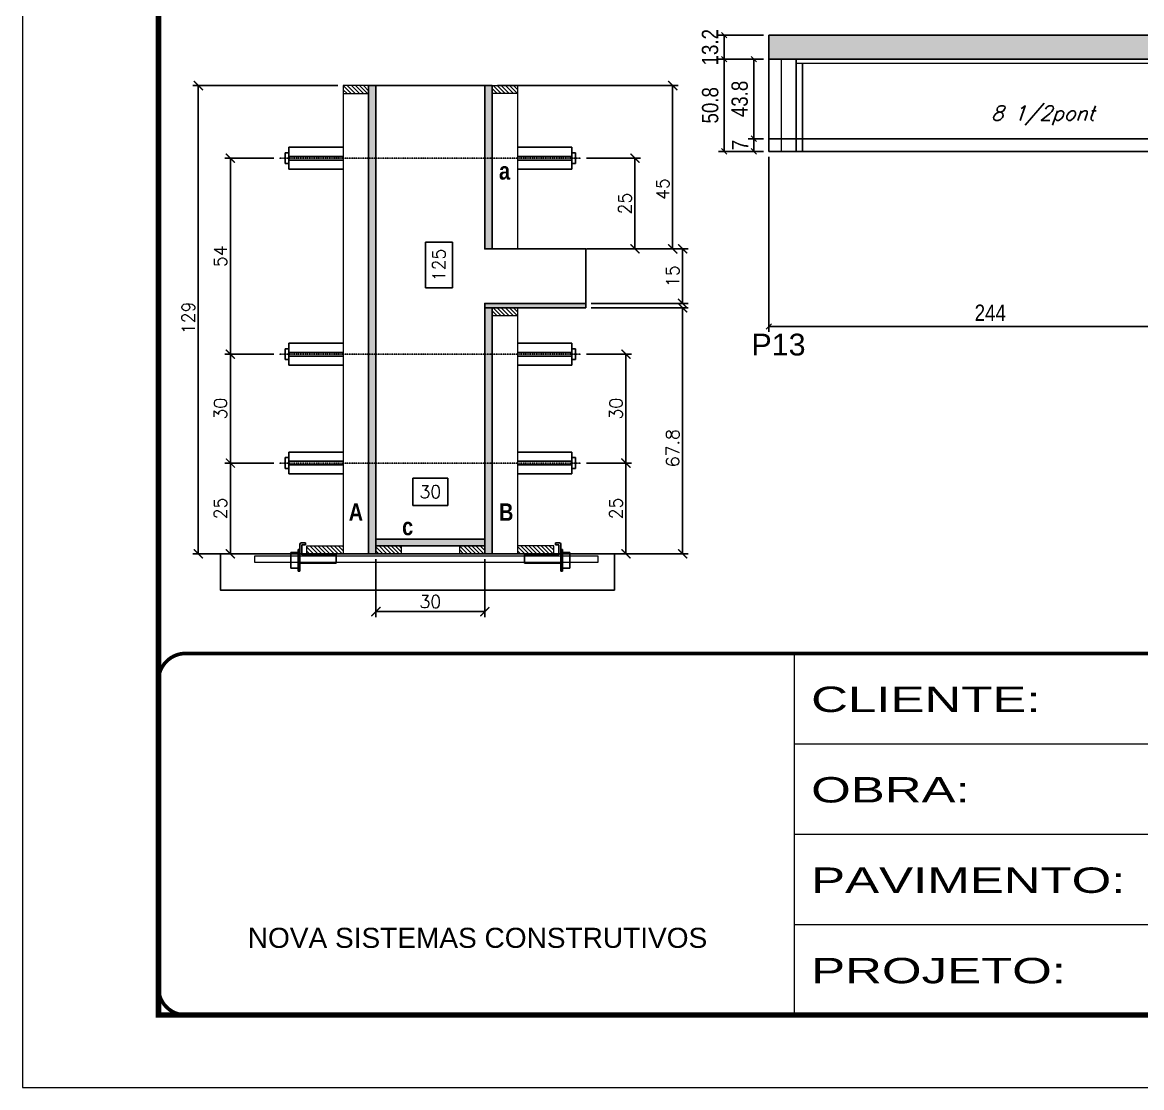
# Model space of a CAD drawing. Extents: x -20960 to -5926, y -2106 to 21915.
# Drawn here: x -7452 to -6835, y 10528 to 11115 of the extents above; entities that cross this region are included whole.
import ezdxf

# ---------------------------------------------------------------- set-up
doc = ezdxf.new("R2010")
doc.units = 0
for name, pattern in [('CONTINUO', [0]), ('DASHED', [0.75, 0.5, -0.25]), ('HIDDEN', [0.375, 0.25, -0.125])]:
    doc.linetypes.add(name, pattern=pattern)
for name, color, linetype in [('5', 5, 'Continuous'), ('barrote', 251, 'Continuous'), ('COTA', 241, 'Continuous'), ('Cota Seção (2x)', 4, 'Continuous'), ('detalhes', 4, 'Continuous'), ('Painéis', 200, 'Continuous'), ('presilha', 1, 'Continuous'), ('SARR_3.5x7', 81, 'Continuous'), ('TENSOR', 3, 'Continuous'), ('texto', 7, 'Continuous')]:
    doc.layers.add(name, color=color, linetype=linetype)
for name, color, linetype, lineweight in [('CONCRETO', 251, 'Continuous', 25), ('Folhas', 255, 'Continuous', 9), ('Hachura', 251, 'Continuous', 9), ('Madeira', 126, 'Continuous', 18), ('Sarr 2.2x7', 40, 'Continuous', 9), ('SARRAFO DE PRESSAO', 251, 'DASHED', 9), ('SCO-___-LAJ', 2, 'Continuous', 0)]:
    doc.layers.add(name, color=color, linetype=linetype, lineweight=lineweight)
doc.styles.add('ARIAL', font='arial.ttf')
doc.styles.add('COTA TECNICA-50', font='techl___.ttf', dxfattribs={"height": 9})
doc.styles.add('Romans', font='romans.shx')
doc.styles.get("Standard").update_dxf_attribs({"font": 'arial.ttf'})
doc.styles.add('TECNICA', font='techb___.ttf', dxfattribs={"height": 10})
doc.styles.add('Tecnologia', font='')
doc.styles.get('Tecnologia').set_extended_font_data('Forgotten Futurist')
doc.dimstyles.new('COTA PAINEL-50', dxfattribs={"dimtxt": 9, "dimasz": 3, "dimexe": 3, "dimexo": 3, "dimgap": 3, "dimtad": 1, "dimdec": 1, "dimzin": 12, "dimdsep": 46, "dimtxsty": 'COTA TECNICA-50', "dimblk1": 'OBLIQUE', "dimblk2": 'OBLIQUE', "dimsah": 1, "dimcen": 0.9, "dimclrd": 4, "dimclre": 4, "dimclrt": 240, "dimadec": 1, "dimazin": 3, "dimtfac": 1, "dimtdec": 1, "dimtmove": 0, "dimatfit": 3, "dimfxl": 1, "dimtolj": 1, "dimtzin": 12, "dimarcsym": 0})
doc.dimstyles.new('Cota Seção (2x)', dxfattribs={"dimtxt": 7, "dimasz": 5, "dimexe": 3, "dimexo": 3, "dimgap": 2, "dimtad": 3, "dimdec": 1, "dimlfac": 0.5, "dimzin": 12, "dimdsep": 46, "dimtxsty": 'Romans', "dimblk": 'ARCHTICK', "dimcen": 0, "dimclrd": 4, "dimclre": 4, "dimclrt": 1, "dimadec": 1, "dimazin": 3, "dimtfac": 1, "dimtdec": 1, "dimtmove": 0, "dimatfit": 3, "dimldrblk": 'OBLIQUE', "dimfxl": 1, "dimtolj": 1, "dimtzin": 12, "dimarcsym": 0})
doc.dimstyles.new('Cota Seção interna', dxfattribs={"dimtxt": 7, "dimasz": 6, "dimexe": 0.18, "dimexo": 2, "dimgap": -4, "dimtad": 3, "dimdec": 1, "dimlfac": 0.5, "dimzin": 12, "dimdsep": 46, "dimtxsty": 'Romans', "dimblk": 'ARCHTICK', "dimcen": 0.09, "dimse1": 1, "dimse2": 1, "dimsd1": 1, "dimsd2": 1, "dimclrd": 180, "dimclre": 5, "dimclrt": 1, "dimadec": 0, "dimazin": 3, "dimtfac": 1, "dimtdec": 1, "dimtofl": 0, "dimtmove": 0, "dimatfit": 3, "dimldrblk": 'ARCHTICK', "dimfxl": 1, "dimtolj": 1, "dimtzin": 0, "dimarcsym": 0})
pattern_1 = [(315, (15699.4544, 2592.7061), (1.12253202, 1.12253202), [])]

# ---------------------------------------------------------------- blocks, each defined once
blk = doc.blocks.new('9999999999')
at = {"color": 30, "linetype": 'CONTINUO'}
for p, q in [((98564.56, 34230.21), (98564.56, 34429.45)), ((98564.56, 34379.64), (99583.98, 34379.64)), ((98564.56, 34329.83), (99487.98, 34329.83)), ((98564.56, 34280.02), (99487.98, 34280.02))]:
    blk.add_line(p, q, dxfattribs=at)
at = {"color": 30, "linetype": 'CONTINUO', "const_width": 2}
blk.add_lwpolyline([(99583.98, 34230.21), (99583.98, 34414.45, 0.414214), (99568.98, 34429.45), (98228.98, 34429.45, 0.414214), (98213.98, 34414.45), (98213.98, 34245.21, 0.414214), (98228.98, 34230.21), (99583.98, 34230.21)], format="xyb", dxfattribs=at)
at = {"layer": 'Folhas'}
blk.add_lwpolyline([(98138.98, 34190.21), (99623.98, 34190.21), (99623.98, 35240.21), (98138.98, 35240.21)], close=True, dxfattribs=at)
at = {"layer": 'Folhas', "color": 30, "const_width": 3}
blk.add_lwpolyline([(98213.98, 34230.21), (99583.98, 34230.21), (99583.98, 35200.21), (98213.98, 35200.21)], close=True, dxfattribs=at)
at = {"color": 7, "linetype": 'Continuous', "ltscale": 5, "style": 'ARIAL'}
blk.add_text('NOVA SISTEMAS CONSTRUTIVOS', height=11.0592, dxfattribs=at).set_placement((98263.19, 34267.21))
at = {"layer": 'Folhas', "color": 7, "style": 'Tecnologia', "width": 1.5}
for s, p in [('CLIENTE:', (98573.65, 34397.17)), ('OBRA:', (98573.65, 34347.31)), ('PAVIMENTO:', (98573.65, 34297.5)), ('PROJETO:', (98573.65, 34247.69))]:
    blk.add_text(s, height=14, dxfattribs=at).set_placement(p)
blk = doc.blocks.new('_ArchTick')
at = {"color": 0, "linetype": 'ByBlock', "const_width": 0.15}
blk.add_lwpolyline([(-0.5, -0.5), (0.5, 0.5)], dxfattribs=at)
blk = doc.blocks.new('*D1328')
at = {"layer": 'COTA', "color": 4, "lineweight": -2, "transparency": 16777216}
for p, q in [((-7278.17, 11080.35), (-7358.04, 11080.35)), ((-7355.04, 10822.35), (-7355.04, 11080.35)), ((-7293.77, 10822.35), (-7358.04, 10822.35))]:
    blk.add_line(p, q, dxfattribs=at)
at = {"layer": 'Defpoints', "color": 0, "transparency": 16777216}
for p in [(-7355.04, 11080.35), (-7275.17, 11080.35), (-7290.77, 10822.35)]:
    blk.add_point(p, dxfattribs=at)
at = {"layer": 'COTA', "color": 4, "lineweight": -2, "transparency": 16777216, "xscale": 5, "yscale": 5, "zscale": 5}
for p, rotation in [((-7355.04, 11080.35), 90), ((-7355.04, 10822.35), 270)]:
    blk.add_blockref('_ArchTick', p, dxfattribs=dict(at, rotation=rotation))
at = {"layer": 'COTA', "color": 1, "transparency": 16777216, "insert": (-7360.54, 10952.35), "char_height": 7, "attachment_point": 5, "rotation": 90, "style": 'Romans'}
blk.add_mtext('\\A1;129', dxfattribs=at)
blk = doc.blocks.new('_Oblique')
at = {"color": 0, "linetype": 'ByBlock', "lineweight": -2}
blk.add_line((-0.5, -0.5), (0.5, 0.5), dxfattribs=at)
blk = doc.blocks.new('*D1329')
at = {"layer": 'Cota Seção (2x)', "color": 180, "lineweight": -2, "transparency": 16777216}
for p, q in [((-7214.92, 10994), (-7229.92, 10994)), ((-7229.92, 10994), (-7229.92, 10969)), ((-7214.92, 10969), (-7214.92, 10994)), ((-7229.92, 10969), (-7214.92, 10969))]:
    blk.add_line(p, q, dxfattribs=at)
at = {"layer": 'Defpoints', "color": 0, "transparency": 16777216}
for p in [(-7257.17, 11080.35), (-7210.92, 11080.35), (-7257.17, 10830.35)]:
    blk.add_point(p, dxfattribs=at)
at = {"layer": 'Cota Seção (2x)', "color": 1, "transparency": 16777216, "insert": (-7222.42, 10981.5), "char_height": 7, "attachment_point": 5, "rotation": 90, "style": 'Romans'}
blk.add_mtext('\\A1;125', dxfattribs=at)
blk = doc.blocks.new('*D1330')
at = {"layer": 'COTA', "color": 4, "lineweight": -2, "transparency": 16777216}
for p, q in [((-7138.57, 10990.35), (-7085.14, 10990.35)), ((-7088.14, 10990.35), (-7088.14, 10960.35)), ((-7138.57, 10960.35), (-7085.14, 10960.35))]:
    blk.add_line(p, q, dxfattribs=at)
at = {"layer": 'Defpoints', "color": 0, "transparency": 16777216}
for p in [(-7141.57, 10990.35), (-7141.57, 10960.35), (-7088.14, 10960.35)]:
    blk.add_point(p, dxfattribs=at)
at = {"layer": 'COTA', "color": 4, "lineweight": -2, "transparency": 16777216, "xscale": 5, "yscale": 5, "zscale": 5}
for p, rotation in [((-7088.14, 10990.35), 90), ((-7088.14, 10960.35), 270)]:
    blk.add_blockref('_ArchTick', p, dxfattribs=dict(at, rotation=rotation))
at = {"layer": 'COTA', "color": 1, "transparency": 16777216, "insert": (-7093.64, 10975.35), "char_height": 7, "attachment_point": 5, "rotation": 90, "style": 'Romans'}
blk.add_mtext('\\A1;15', dxfattribs=at)
blk = doc.blocks.new('*D1331')
at = {"layer": 'COTA', "color": 4, "lineweight": -2, "transparency": 16777216}
for p, q in [((-7138.57, 10957.95), (-7085.14, 10957.95)), ((-7088.14, 10957.95), (-7088.14, 10822.35)), ((-7160.57, 10822.35), (-7085.14, 10822.35))]:
    blk.add_line(p, q, dxfattribs=at)
at = {"layer": 'Defpoints', "color": 0, "transparency": 16777216}
for p in [(-7141.57, 10957.95), (-7163.57, 10822.35), (-7088.14, 10822.35)]:
    blk.add_point(p, dxfattribs=at)
at = {"layer": 'COTA', "color": 4, "lineweight": -2, "transparency": 16777216, "xscale": 5, "yscale": 5, "zscale": 5}
for p, rotation in [((-7088.14, 10957.95), 90), ((-7088.14, 10822.35), 270)]:
    blk.add_blockref('_ArchTick', p, dxfattribs=dict(at, rotation=rotation))
at = {"layer": 'COTA', "color": 1, "transparency": 16777216, "insert": (-7093.64, 10880.55), "char_height": 7, "attachment_point": 5, "rotation": 90, "style": 'Romans'}
blk.add_mtext('\\A1;67.8', dxfattribs=at)
blk = doc.blocks.new('PRESILHA METÁLICA 1')
at = {"layer": 'presilha'}
for p, q in [((7.5, 10.64), (7.5, 19.86)), ((12, 21), (8.64, 21)), ((9, 11.57), (9, 18.93)), ((12, 19.5), (9.57, 19.5)), ((12, 21), (12, 19.5)), ((0, 13), (6, 13)), ((0, 13), (0, 0)), ((6, 15.5), (7.5, 15.5)), ((6, -2.5), (6, 15.5)), ((6, 13), (6, 0)), ((7.5, 15.5), (7.5, -2.5)), ((37.5, 11), (9.57, 11)), ((37.5, 11), (37.5, 4.1)), ((6, 0), (0, 0)), ((37.5, 4.1), (7.5, 4.1)), ((7.5, -2.5), (6, -2.5))]:
    blk.add_line(p, q, dxfattribs=at)
for centre, radius, start, end in [((8.64, 19.86), 1.14, 90, 180), ((9.57, 18.93), 0.57, 90, 180), ((9.57, 11.57), 0.57, 180, 270)]:
    blk.add_arc(centre, radius, start, end, dxfattribs=at)
blk = doc.blocks.new('*D1332')
at = {"layer": 'COTA', "color": 4, "lineweight": -2, "transparency": 16777216}
for p, q in [((-7257.17, 10819.35), (-7257.17, 10787.52)), ((-7197.17, 10819.35), (-7197.17, 10787.52)), ((-7197.17, 10790.52), (-7257.17, 10790.52))]:
    blk.add_line(p, q, dxfattribs=at)
at = {"layer": 'Defpoints', "color": 0, "transparency": 16777216}
for p in [(-7257.17, 10822.35), (-7197.17, 10822.35), (-7257.17, 10790.52)]:
    blk.add_point(p, dxfattribs=at)
at = {"layer": 'COTA', "color": 4, "lineweight": -2, "transparency": 16777216, "xscale": 5, "yscale": 5, "zscale": 5, "rotation": 180}
blk.add_blockref('_ArchTick', (-7257.17, 10790.52), dxfattribs=at)
at = {"layer": 'COTA', "color": 4, "lineweight": -2, "transparency": 16777216, "xscale": 5, "yscale": 5, "zscale": 5}
blk.add_blockref('_ArchTick', (-7197.17, 10790.52), dxfattribs=at)
at = {"layer": 'COTA', "color": 1, "transparency": 16777216, "insert": (-7227.17, 10796.02), "char_height": 7, "attachment_point": 5, "style": 'Romans'}
blk.add_mtext('\\A1;30', dxfattribs=at)
blk = doc.blocks.new('*D1412')
at = {"layer": 'COTA', "color": 4, "lineweight": -2, "transparency": 16777216}
for p, q in [((-7313.47, 10872.35), (-7340.37, 10872.35)), ((-7337.37, 10822.35), (-7337.37, 10872.35)), ((-7298.17, 10822.35), (-7340.37, 10822.35))]:
    blk.add_line(p, q, dxfattribs=at)
at = {"layer": 'Defpoints', "color": 0, "transparency": 16777216}
for p in [(-7337.37, 10872.35), (-7310.47, 10872.35), (-7295.17, 10822.35)]:
    blk.add_point(p, dxfattribs=at)
at = {"layer": 'COTA', "color": 4, "lineweight": -2, "transparency": 16777216, "xscale": 5, "yscale": 5, "zscale": 5}
for p, rotation in [((-7337.37, 10872.35), 90), ((-7337.37, 10822.35), 270)]:
    blk.add_blockref('_ArchTick', p, dxfattribs=dict(at, rotation=rotation))
at = {"layer": 'COTA', "color": 1, "transparency": 16777216, "insert": (-7342.87, 10847.35), "char_height": 7, "attachment_point": 5, "rotation": 90, "style": 'Romans'}
blk.add_mtext('\\A1;25', dxfattribs=at)
blk = doc.blocks.new('*D1413')
at = {"layer": 'COTA', "color": 4, "lineweight": -2, "transparency": 16777216}
for p, q in [((-7190.17, 11080.35), (-7090.64, 11080.35)), ((-7093.64, 10990.35), (-7093.64, 11080.35)), ((-7138.57, 10990.35), (-7090.64, 10990.35))]:
    blk.add_line(p, q, dxfattribs=at)
at = {"layer": 'Defpoints', "color": 0, "transparency": 16777216}
for p in [(-7193.17, 11080.35), (-7093.64, 11080.35), (-7141.57, 10990.35)]:
    blk.add_point(p, dxfattribs=at)
at = {"layer": 'COTA', "color": 4, "lineweight": -2, "transparency": 16777216, "xscale": 5, "yscale": 5, "zscale": 5}
for p, rotation in [((-7093.64, 11080.35), 90), ((-7093.64, 10990.35), 270)]:
    blk.add_blockref('_ArchTick', p, dxfattribs=dict(at, rotation=rotation))
at = {"layer": 'COTA', "color": 1, "transparency": 16777216, "insert": (-7099.14, 11023.35), "char_height": 7, "attachment_point": 5, "rotation": 90, "style": 'Romans'}
blk.add_mtext('\\A1;45', dxfattribs=at)
blk = doc.blocks.new('*D1414')
at = {"layer": 'Cota Seção (2x)', "color": 180, "lineweight": -2, "transparency": 16777216}
for p, q in [((-7217.5, 10864.06), (-7236.83, 10864.06)), ((-7236.83, 10864.06), (-7236.83, 10849.06)), ((-7217.5, 10849.06), (-7217.5, 10864.06)), ((-7236.83, 10849.06), (-7217.5, 10849.06))]:
    blk.add_line(p, q, dxfattribs=at)
at = {"layer": 'Defpoints', "color": 0, "transparency": 16777216}
for p in [(-7197.17, 10845.06), (-7257.17, 10830.35), (-7197.17, 10830.35)]:
    blk.add_point(p, dxfattribs=at)
at = {"layer": 'Cota Seção (2x)', "color": 1, "transparency": 16777216, "insert": (-7227.17, 10856.56), "char_height": 7, "attachment_point": 5, "style": 'Romans'}
blk.add_mtext('\\A1;30', dxfattribs=at)
blk = doc.blocks.new('*D1415')
at = {"layer": 'COTA', "color": 4, "lineweight": -2, "transparency": 16777216}
for p, q in [((-7141.17, 10872.35), (-7116.37, 10872.35)), ((-7119.37, 10822.35), (-7119.37, 10872.35)), ((-7156.17, 10822.35), (-7116.37, 10822.35))]:
    blk.add_line(p, q, dxfattribs=at)
at = {"layer": 'Defpoints', "color": 0, "transparency": 16777216}
for p in [(-7144.17, 10872.35), (-7119.37, 10872.35), (-7159.17, 10822.35)]:
    blk.add_point(p, dxfattribs=at)
at = {"layer": 'COTA', "color": 4, "lineweight": -2, "transparency": 16777216, "xscale": 5, "yscale": 5, "zscale": 5}
for p, rotation in [((-7119.37, 10872.35), 90), ((-7119.37, 10822.35), 270)]:
    blk.add_blockref('_ArchTick', p, dxfattribs=dict(at, rotation=rotation))
at = {"layer": 'COTA', "color": 1, "transparency": 16777216, "insert": (-7124.87, 10847.35), "char_height": 7, "attachment_point": 5, "rotation": 90, "style": 'Romans'}
blk.add_mtext('\\A1;25', dxfattribs=at)
blk = doc.blocks.new('*D1416')
at = {"layer": 'COTA', "color": 4, "lineweight": -2, "transparency": 16777216}
for p, q in [((-7141.17, 10932.35), (-7116.37, 10932.35)), ((-7119.37, 10872.35), (-7119.37, 10932.35)), ((-7141.17, 10872.35), (-7116.37, 10872.35))]:
    blk.add_line(p, q, dxfattribs=at)
at = {"layer": 'Defpoints', "color": 0, "transparency": 16777216}
for p in [(-7144.17, 10932.35), (-7119.37, 10932.35), (-7144.17, 10872.35)]:
    blk.add_point(p, dxfattribs=at)
at = {"layer": 'COTA', "color": 4, "lineweight": -2, "transparency": 16777216, "xscale": 5, "yscale": 5, "zscale": 5}
for p, rotation in [((-7119.37, 10932.35), 90), ((-7119.37, 10872.35), 270)]:
    blk.add_blockref('_ArchTick', p, dxfattribs=dict(at, rotation=rotation))
at = {"layer": 'COTA', "color": 1, "transparency": 16777216, "insert": (-7124.87, 10902.35), "char_height": 7, "attachment_point": 5, "rotation": 90, "style": 'Romans'}
blk.add_mtext('\\A1;30', dxfattribs=at)
blk = doc.blocks.new('*D1417')
at = {"layer": 'COTA', "color": 4, "lineweight": -2, "transparency": 16777216}
for p, q in [((-7141.17, 11040.35), (-7111.41, 11040.35)), ((-7114.41, 11040.35), (-7114.41, 10990.35)), ((-7141.17, 10990.35), (-7111.41, 10990.35))]:
    blk.add_line(p, q, dxfattribs=at)
at = {"layer": 'Defpoints', "color": 0, "transparency": 16777216}
for p in [(-7144.17, 11040.35), (-7144.17, 10990.35), (-7114.41, 10990.35)]:
    blk.add_point(p, dxfattribs=at)
at = {"layer": 'COTA', "color": 4, "lineweight": -2, "transparency": 16777216, "xscale": 5, "yscale": 5, "zscale": 5}
for p, rotation in [((-7114.41, 11040.35), 90), ((-7114.41, 10990.35), 270)]:
    blk.add_blockref('_ArchTick', p, dxfattribs=dict(at, rotation=rotation))
at = {"layer": 'COTA', "color": 1, "transparency": 16777216, "insert": (-7119.91, 11015.35), "char_height": 7, "attachment_point": 5, "rotation": 90, "style": 'Romans'}
blk.add_mtext('\\A1;25', dxfattribs=at)
blk = doc.blocks.new('*D1444')
at = {"layer": 'COTA', "color": 4, "lineweight": -2, "transparency": 16777216}
for p, q in [((-7043.62, 11094.9), (-7068.3, 11094.9)), ((-7065.3, 11044.1), (-7065.3, 11094.9)), ((-7043.62, 11044.1), (-7068.3, 11044.1))]:
    blk.add_line(p, q, dxfattribs=at)
at = {"layer": 'Defpoints', "color": 0, "transparency": 16777216}
for p in [(-7065.3, 11094.9), (-7040.62, 11094.9), (-7040.62, 11044.1)]:
    blk.add_point(p, dxfattribs=at)
at = {"layer": 'COTA', "color": 4, "lineweight": -2, "transparency": 16777216, "xscale": 3, "yscale": 3, "zscale": 3}
for p, rotation in [((-7065.3, 11094.9), 90), ((-7065.3, 11044.1), 270)]:
    blk.add_blockref('_Oblique', p, dxfattribs=dict(at, rotation=rotation))
at = {"layer": 'COTA', "color": 240, "transparency": 16777216, "insert": (-7072.92, 11069.5), "char_height": 9, "attachment_point": 5, "rotation": 90, "style": 'COTA TECNICA-50'}
blk.add_mtext('\\A1;50.8', dxfattribs=at)
blk = doc.blocks.new('*D1445')
at = {"layer": 'COTA', "color": 4, "lineweight": -2, "transparency": 16777216}
for p, q in [((-7043.62, 11108.1), (-7068.3, 11108.1)), ((-7065.3, 11094.9), (-7065.3, 11108.1)), ((-7043.62, 11094.9), (-7068.3, 11094.9))]:
    blk.add_line(p, q, dxfattribs=at)
at = {"layer": 'Defpoints', "color": 0, "transparency": 16777216}
for p in [(-7065.3, 11108.1), (-7040.62, 11108.1), (-7040.62, 11094.9)]:
    blk.add_point(p, dxfattribs=at)
at = {"layer": 'COTA', "color": 4, "lineweight": -2, "transparency": 16777216, "xscale": 3, "yscale": 3, "zscale": 3}
for p, rotation in [((-7065.3, 11108.1), 90), ((-7065.3, 11094.9), 270)]:
    blk.add_blockref('_Oblique', p, dxfattribs=dict(at, rotation=rotation))
at = {"layer": 'COTA', "color": 240, "transparency": 16777216, "insert": (-7073, 11101.5), "char_height": 9, "attachment_point": 5, "rotation": 90, "style": 'COTA TECNICA-50'}
blk.add_mtext('\\A1;13.2', dxfattribs=at)
blk = doc.blocks.new('*D1447')
at = {"layer": 'COTA', "color": 4, "lineweight": -2, "transparency": 16777216}
for p, q in [((-7040.62, 11041.1), (-7040.62, 10944.61)), ((-6796.62, 11041.1), (-6796.62, 10944.61)), ((-6796.62, 10947.61), (-7040.62, 10947.61))]:
    blk.add_line(p, q, dxfattribs=at)
at = {"layer": 'Defpoints', "color": 0, "transparency": 16777216}
for p in [(-7040.62, 11044.1), (-6796.62, 11044.1), (-7040.62, 10947.61)]:
    blk.add_point(p, dxfattribs=at)
at = {"layer": 'COTA', "color": 4, "lineweight": -2, "transparency": 16777216, "xscale": 3, "yscale": 3, "zscale": 3, "rotation": 180}
blk.add_blockref('_Oblique', (-7040.62, 10947.61), dxfattribs=at)
at = {"layer": 'COTA', "color": 4, "lineweight": -2, "transparency": 16777216, "xscale": 3, "yscale": 3, "zscale": 3}
blk.add_blockref('_Oblique', (-6796.62, 10947.61), dxfattribs=at)
at = {"layer": 'COTA', "color": 240, "transparency": 16777216, "insert": (-6918.62, 10955.18), "char_height": 9, "attachment_point": 5, "style": 'COTA TECNICA-50'}
blk.add_mtext('\\A1;244', dxfattribs=at)
blk = doc.blocks.new('*D1453')
at = {"layer": 'COTA', "color": 4, "lineweight": -2, "transparency": 16777216}
for p, q in [((-7043.62, 11051.1), (-7051.96, 11051.1)), ((-7048.96, 11044.1), (-7048.96, 11051.1)), ((-7043.62, 11044.1), (-7051.96, 11044.1))]:
    blk.add_line(p, q, dxfattribs=at)
at = {"layer": 'Defpoints', "color": 0, "transparency": 16777216}
for p in [(-7048.96, 11051.1), (-7040.62, 11051.1), (-7040.62, 11044.1)]:
    blk.add_point(p, dxfattribs=at)
at = {"layer": 'COTA', "color": 4, "lineweight": -2, "transparency": 16777216, "xscale": 3, "yscale": 3, "zscale": 3}
for p, rotation in [((-7048.96, 11051.1), 90), ((-7048.96, 11044.1), 270)]:
    blk.add_blockref('_Oblique', p, dxfattribs=dict(at, rotation=rotation))
at = {"layer": 'COTA', "color": 240, "transparency": 16777216, "insert": (-7056.52, 11047.6), "char_height": 9, "attachment_point": 5, "rotation": 90, "style": 'COTA TECNICA-50'}
blk.add_mtext('\\A1;7', dxfattribs=at)
blk = doc.blocks.new('*D1454')
at = {"layer": 'COTA', "color": 4, "lineweight": -2, "transparency": 16777216}
for p, q in [((-7043.62, 11094.9), (-7051.96, 11094.9)), ((-7048.96, 11051.1), (-7048.96, 11094.9)), ((-7043.62, 11051.1), (-7051.96, 11051.1))]:
    blk.add_line(p, q, dxfattribs=at)
at = {"layer": 'Defpoints', "color": 0, "transparency": 16777216}
for p in [(-7048.96, 11094.9), (-7040.62, 11094.9), (-7040.62, 11051.1)]:
    blk.add_point(p, dxfattribs=at)
at = {"layer": 'COTA', "color": 4, "lineweight": -2, "transparency": 16777216, "xscale": 3, "yscale": 3, "zscale": 3}
for p, rotation in [((-7048.96, 11094.9), 90), ((-7048.96, 11051.1), 270)]:
    blk.add_blockref('_Oblique', p, dxfattribs=dict(at, rotation=rotation))
at = {"layer": 'COTA', "color": 240, "transparency": 16777216, "insert": (-7056.68, 11073), "char_height": 9, "attachment_point": 5, "rotation": 90, "style": 'COTA TECNICA-50'}
blk.add_mtext('\\A1;43.8', dxfattribs=at)
blk = doc.blocks.new('*D1469')
at = {"layer": 'COTA', "color": 4, "lineweight": -2, "transparency": 16777216}
for p, q in [((-7313.47, 10932.35), (-7340.37, 10932.35)), ((-7337.37, 10872.35), (-7337.37, 10932.35)), ((-7313.47, 10872.35), (-7340.37, 10872.35))]:
    blk.add_line(p, q, dxfattribs=at)
at = {"layer": 'Defpoints', "color": 0, "transparency": 16777216}
for p in [(-7337.37, 10932.35), (-7310.47, 10932.35), (-7310.47, 10872.35)]:
    blk.add_point(p, dxfattribs=at)
at = {"layer": 'COTA', "color": 4, "lineweight": -2, "transparency": 16777216, "xscale": 5, "yscale": 5, "zscale": 5}
for p, rotation in [((-7337.37, 10932.35), 90), ((-7337.37, 10872.35), 270)]:
    blk.add_blockref('_ArchTick', p, dxfattribs=dict(at, rotation=rotation))
at = {"layer": 'COTA', "color": 1, "transparency": 16777216, "insert": (-7342.87, 10902.35), "char_height": 7, "attachment_point": 5, "rotation": 90, "style": 'Romans'}
blk.add_mtext('\\A1;30', dxfattribs=at)
blk = doc.blocks.new('*D1470')
at = {"layer": 'COTA', "color": 4, "lineweight": -2, "transparency": 16777216}
for p, q in [((-7313.47, 11040.35), (-7340.37, 11040.35)), ((-7337.37, 10932.35), (-7337.37, 11040.35)), ((-7313.47, 10932.35), (-7340.37, 10932.35))]:
    blk.add_line(p, q, dxfattribs=at)
at = {"layer": 'Defpoints', "color": 0, "transparency": 16777216}
for p in [(-7337.37, 11040.35), (-7310.47, 11040.35), (-7310.47, 10932.35)]:
    blk.add_point(p, dxfattribs=at)
at = {"layer": 'COTA', "color": 4, "lineweight": -2, "transparency": 16777216, "xscale": 5, "yscale": 5, "zscale": 5}
for p, rotation in [((-7337.37, 11040.35), 90), ((-7337.37, 10932.35), 270)]:
    blk.add_blockref('_ArchTick', p, dxfattribs=dict(at, rotation=rotation))
at = {"layer": 'COTA', "color": 1, "transparency": 16777216, "insert": (-7342.87, 10986.35), "char_height": 7, "attachment_point": 5, "rotation": 90, "style": 'Romans'}
blk.add_mtext('\\A1;54', dxfattribs=at)

msp = doc.modelspace()

# ---------------------------------------------------------------- hatches: boundary and pattern name
at = {"layer": 'COTA', "linetype": 'ByBlock'}
h = msp.add_hatch(dxfattribs=at)
h.set_pattern_fill('AR-CONC', color=256, scale=0.03)
h.set_pattern_definition([(50, (-13.5, -4594.3004), (5.4655401, -0.4781726), [0.5715, -6.2865]), (355, (-13.5, -4594.3004), (-1.0573026, 5.7317054), [0.4572, -5.0292175]), (100.451445, (-13.0445, -4594.3403), (4.4082374, 5.2535326), [0.4857003, -5.3427073]), (46.1842, (-13.5, -4592.7764), (8.1323712, -1.2612698), [0.85725, -9.42975]), (96.63556, (-12.822, -4592.8815), (7.122124, 7.4227837), [0.7285507, -8.0140682]), (351.18415, (-13.5, -4592.7764), (7.122124, 7.4227837), [0.685799, -7.543792]), (21, (-12.738, -4593.1574), (4.5484317, -3.067956), [0.5715, -6.2865]), (326, (-12.738, -4593.1574), (1.8540609, 5.525639), [0.4572, -5.0292]), (71.451445, (-12.359, -4593.413), (6.4024926, 2.457683), [0.4857003, -5.3426981]), (37.5, (-13.5, -4594.3004), (0.0926581, 2.53665117), [0, -4.96824, 0, -5.1054, 0, -5.04825]), (7.5, (-13.5, -4594.3004), (2.00458988, 3.00541724), [0, -2.91084, 0, -4.85394, 0, -1.92405]), (327.5, (-15.1993, -4594.3004), (4.06771786, -0.17186232), [0, -1.905, 0, -5.9436, 0, -7.8867]), (317.5, (-15.9613, -4594.3004), (4.44387544, 0.7627947), [0, -2.4765, 0, -3.94716, 0, -5.6007])])
h.paths.add_polyline_path([(-6327.62, 11063.1), (-6705.62, 11063.1), (-6705.62, 11108.1), (-7040.62, 11108.1), (-7040.62, 11094.9), (-6739.62, 11094.9), (-6739.62, 11044.1), (-6705.62, 11044.1), (-6705.62, 11046.9), (-6327.62, 11046.9), (-6327.62, 10979.1), (-6298.43, 10979.1), (-6298.43, 11046.9), (-6096.43, 11046.9), (-6096.43, 10979.1), (-6073.43, 10979.1), (-6073.43, 11073.1), (-6096.43, 11073.1), (-6096.43, 11063.1), (-6298.43, 11063.1), (-6298.43, 11108.1), (-6327.62, 11108.1)])
at = {"layer": 'Hachura'}
h = msp.add_hatch(dxfattribs=at)
h.set_pattern_fill('ANSI31', color=256, scale=0.5, angle=270, style=0)
h.set_pattern_definition([(315, (15699.4544, 2772.7061), (1.12253202, 1.12253202), [])])
h.paths.add_polyline_path([(-7261.17, 11075.95), (-7261.17, 11080.35), (-7275.17, 11080.35), (-7275.17, 11075.95)])
h = msp.add_hatch(color=256, dxfattribs=at)
h.dxf.hatch_style = 1
h.paths.add_polyline_path([(-7261.17, 11080.35), (-7257.17, 11080.35), (-7257.17, 10822.35), (-7261.17, 10822.35)])
h = msp.add_hatch(color=256, dxfattribs=at)
h.dxf.hatch_style = 1
h.paths.add_polyline_path([(-7193.17, 11080.35), (-7197.17, 11080.35), (-7197.17, 10990.35), (-7193.17, 10990.35)])
h = msp.add_hatch(dxfattribs=at)
h.set_pattern_fill('ANSI31', color=256, scale=0.5, angle=270, style=0)
h.set_pattern_definition([(315, (15721.4544, 2772.7061), (1.12253202, 1.12253202), [])])
h.paths.add_polyline_path([(-7193.17, 11075.95), (-7193.17, 11080.35), (-7179.17, 11080.35), (-7179.17, 11075.95)])
h = msp.add_hatch(color=256, dxfattribs=at)
h.dxf.hatch_style = 1
h.paths.add_polyline_path([(-7197.17, 10957.95), (-7197.17, 10960.35), (-7141.57, 10960.35), (-7141.57, 10957.95)])
h = msp.add_hatch(color=256, dxfattribs=at)
h.dxf.hatch_style = 1
h.paths.add_polyline_path([(-7193.17, 10957.95), (-7197.17, 10957.95), (-7197.17, 10822.35), (-7193.17, 10822.35)])
h = msp.add_hatch(dxfattribs=at)
h.set_pattern_fill('ANSI31', color=256, scale=0.5, angle=270, style=0)
h.set_pattern_definition([(315, (15721.4544, 2650.3061), (1.12253202, 1.12253202), [])])
h.paths.add_polyline_path([(-7193.17, 10953.55), (-7193.17, 10957.95), (-7179.17, 10957.95), (-7179.17, 10953.55)])
h = msp.add_hatch(dxfattribs=at)
h.set_pattern_fill('ANSI31', color=256, scale=0.5, angle=270, style=0)
h.set_pattern_definition(pattern_1)
h.paths.add_polyline_path([(-7295.17, 10822.35), (-7295.17, 10826.75), (-7275.17, 10826.75), (-7275.17, 10822.35)])
h = msp.add_hatch(color=256, dxfattribs=at)
h.dxf.hatch_style = 1
h.paths.add_polyline_path([(-7257.17, 10826.75), (-7257.17, 10830.35), (-7197.17, 10830.35), (-7197.17, 10826.75)])
h = msp.add_hatch(dxfattribs=at)
h.set_pattern_fill('ANSI31', color=256, scale=0.5, angle=270, style=0)
h.set_pattern_definition(pattern_1)
h.paths.add_polyline_path([(-7257.17, 10822.35), (-7257.17, 10826.75), (-7243.17, 10826.75), (-7243.17, 10822.35)])
h = msp.add_hatch(dxfattribs=at)
h.set_pattern_fill('ANSI31', color=256, scale=0.5, angle=270, style=0)
h.set_pattern_definition([(315, (15721.4544, 2592.7061), (1.12253202, 1.12253202), [])])
h.paths.add_polyline_path([(-7197.17, 10822.35), (-7197.17, 10826.75), (-7211.17, 10826.75), (-7211.17, 10822.35)])
h = msp.add_hatch(dxfattribs=at)
h.set_pattern_fill('ANSI31', color=256, scale=0.5, angle=270, style=0)
h.set_pattern_definition([(315, (15721.4544, 2592.7061), (1.12253202, 1.12253202), [])])
h.paths.add_polyline_path([(-7159.17, 10822.35), (-7159.17, 10826.75), (-7179.17, 10826.75), (-7179.17, 10822.35)])

# ---------------------------------------------------------------- linework, layer by layer
at = {"ltscale": 3}
for p, q in [((-7307.17, 11043.35), (-7307.17, 11037.35)), ((-7307.17, 11043.35), (-7305.17, 11043.35)), ((-7305.17, 11046.35), (-7305.17, 11034.35)), ((-7305.17, 11046.35), (-7275.17, 11046.35)), ((-7275.17, 11041.35), (-7305.17, 11041.35)), ((-7149.17, 11046.35), (-7179.17, 11046.35)), ((-7179.17, 11041.35), (-7149.17, 11041.35)), ((-7149.17, 11046.35), (-7149.17, 11034.35)), ((-7149.17, 11043.35), (-7147.17, 11043.35)), ((-7147.17, 11043.35), (-7147.17, 11037.35)), ((-7305.17, 11037.35), (-7307.17, 11037.35)), ((-7275.17, 11039.35), (-7305.17, 11039.35)), ((-7179.17, 11039.35), (-7149.17, 11039.35)), ((-7149.17, 11037.35), (-7147.17, 11037.35)), ((-7305.17, 11034.35), (-7275.17, 11034.35)), ((-7149.17, 11034.35), (-7179.17, 11034.35)), ((-7305.17, 10938.35), (-7305.17, 10926.35)), ((-7305.17, 10938.35), (-7275.17, 10938.35)), ((-7149.17, 10938.35), (-7179.17, 10938.35)), ((-7149.17, 10938.35), (-7149.17, 10926.35)), ((-7307.17, 10935.35), (-7307.17, 10929.35)), ((-7307.17, 10935.35), (-7305.17, 10935.35)), ((-7275.17, 10933.35), (-7305.17, 10933.35)), ((-7275.17, 10931.35), (-7305.17, 10931.35)), ((-7179.17, 10933.35), (-7149.17, 10933.35)), ((-7179.17, 10931.35), (-7149.17, 10931.35)), ((-7149.17, 10935.35), (-7147.17, 10935.35)), ((-7147.17, 10935.35), (-7147.17, 10929.35)), ((-7305.17, 10929.35), (-7307.17, 10929.35)), ((-7305.17, 10926.35), (-7275.17, 10926.35)), ((-7149.17, 10926.35), (-7179.17, 10926.35)), ((-7149.17, 10929.35), (-7147.17, 10929.35)), ((-7307.17, 10875.35), (-7307.17, 10869.35)), ((-7307.17, 10875.35), (-7305.17, 10875.35)), ((-7305.17, 10878.35), (-7305.17, 10866.35)), ((-7305.17, 10878.35), (-7275.17, 10878.35)), ((-7149.17, 10878.35), (-7179.17, 10878.35)), ((-7149.17, 10878.35), (-7149.17, 10866.35)), ((-7149.17, 10875.35), (-7147.17, 10875.35)), ((-7147.17, 10875.35), (-7147.17, 10869.35)), ((-7305.17, 10869.35), (-7307.17, 10869.35)), ((-7275.17, 10873.35), (-7305.17, 10873.35)), ((-7275.17, 10871.35), (-7305.17, 10871.35)), ((-7179.17, 10873.35), (-7149.17, 10873.35)), ((-7179.17, 10871.35), (-7149.17, 10871.35)), ((-7149.17, 10869.35), (-7147.17, 10869.35)), ((-7305.17, 10866.35), (-7275.17, 10866.35)), ((-7149.17, 10866.35), (-7179.17, 10866.35))]:
    msp.add_line(p, q, dxfattribs=at)
at = {"layer": 'barrote'}
msp.add_lwpolyline([(-7125.71, 10802.35), (-7342.89, 10802.35), (-7342.89, 10822.35), (-7125.71, 10822.35)], close=True, dxfattribs=at)
at = {"layer": 'CONCRETO'}
for p, q in [((-7257.17, 10993.35), (-7257.17, 11080.35)), ((-7257.17, 11080.35), (-7257.17, 11080.35)), ((-7257.17, 11080.35), (-7257.17, 10830.35)), ((-7257.17, 11080.35), (-7197.17, 11080.35)), ((-7141.57, 10990.35), (-7197.17, 10990.35)), ((-7141.57, 10960.35), (-7141.57, 10990.35)), ((-7197.17, 10830.35), (-7197.17, 10960.35)), ((-7197.17, 10960.35), (-7141.57, 10960.35)), ((-7257.17, 10830.35), (-7197.17, 10830.35))]:
    msp.add_line(p, q, dxfattribs=at)
at = {"layer": 'COTA', "linetype": 'ByBlock'}
for p in [(-6705.62, 11108.1), (-7040.62, 11094.9)]:
    msp.add_line(p, (-7040.62, 11108.1), dxfattribs=at)
at = {"layer": 'Madeira'}
for points in [[(-7261.17, 11075.95), (-7261.17, 11080.35), (-7275.17, 11080.35), (-7275.17, 11075.95)], [(-7261.17, 11080.35), (-7275.17, 11080.35), (-7275.17, 10822.35), (-7261.17, 10822.35)], [(-7193.17, 11075.95), (-7193.17, 11080.35), (-7179.17, 11080.35), (-7179.17, 11075.95)], [(-7193.17, 11080.35), (-7179.17, 11080.35), (-7179.17, 10990.35), (-7193.17, 10990.35)], [(-7193.17, 10953.55), (-7193.17, 10957.95), (-7179.17, 10957.95), (-7179.17, 10953.55)], [(-7193.17, 10957.95), (-7179.17, 10957.95), (-7179.17, 10822.35), (-7193.17, 10822.35)], [(-7295.17, 10822.35), (-7295.17, 10826.75), (-7275.17, 10826.75), (-7275.17, 10822.35)], [(-7257.17, 10822.35), (-7257.17, 10826.75), (-7243.17, 10826.75), (-7243.17, 10822.35)], [(-7197.17, 10822.35), (-7197.17, 10826.75), (-7211.17, 10826.75), (-7211.17, 10822.35)], [(-7159.17, 10822.35), (-7159.17, 10826.75), (-7179.17, 10826.75), (-7179.17, 10822.35)]]:
    msp.add_lwpolyline(points, close=True, dxfattribs=at)
at = {"layer": 'Painéis'}
for p, q in [((-7040.62, 11094.9), (-6739.62, 11094.9)), ((-7040.62, 11044.1), (-7040.62, 11094.9)), ((-7040.62, 11051.1), (-6739.62, 11051.1)), ((-7040.62, 11044.1), (-6739.62, 11044.1))]:
    msp.add_line(p, q, dxfattribs=at)
for points in [[(-7261.17, 11080.35), (-7257.17, 11080.35), (-7257.17, 10822.35), (-7261.17, 10822.35)], [(-7193.17, 11080.35), (-7197.17, 11080.35), (-7197.17, 10990.35), (-7193.17, 10990.35)], [(-7197.17, 10957.95), (-7197.17, 10960.35), (-7141.57, 10960.35), (-7141.57, 10957.95)], [(-7193.17, 10957.95), (-7197.17, 10957.95), (-7197.17, 10822.35), (-7193.17, 10822.35)], [(-7257.17, 10826.75), (-7257.17, 10830.35), (-7197.17, 10830.35), (-7197.17, 10826.75)]]:
    msp.add_lwpolyline(points, close=True, dxfattribs=at)
at = {"layer": 'Sarr 2.2x7'}
for p, q in [((-7033.62, 11044.1), (-7033.62, 11094.9)), ((-7025.62, 11092.7), (-6796.62, 11092.7))]:
    msp.add_line(p, q, dxfattribs=at)
at = {"layer": 'SARR_3.5x7'}
for p, q in [((-7025.62, 11094.9), (-7025.62, 11044.1)), ((-7022.12, 11092.7), (-7022.12, 11044.1))]:
    msp.add_line(p, q, dxfattribs=at)
at = {"layer": 'SCO-___-LAJ', "color": 1}
msp.add_lwpolyline([(-7134.71, 10821.02), (-7324.02, 10821.02), (-7324.02, 10817.82), (-7134.71, 10817.82)], close=True, dxfattribs=at)
at = {"layer": 'TENSOR', "linetype": 'HIDDEN', "ltscale": 0.5}
for p, q in [((-7144.17, 11040.35), (-7310.47, 11040.35)), ((-7144.17, 10932.35), (-7310.47, 10932.35)), ((-7144.17, 10872.35), (-7310.47, 10872.35))]:
    msp.add_line(p, q, dxfattribs=at)

# ---------------------------------------------------------------- block references
at = {"layer": 'presilha', "yscale": 0.6666666666666666, "zscale": 0.6666666666666666}
for p, xscale in [((-7304.03, 10814.38), 0.6666666666666666), ((-7150.3, 10814.38), -0.6666666666666666)]:
    msp.add_blockref('PRESILHA METÁLICA 1', p, dxfattribs=dict(at, xscale=xscale))
at = {"layer": 'SARRAFO DE PRESSAO', "color": 6, "linetype": 'ByBlock'}
msp.add_blockref('9999999999', (-105590.98, -23661.99), dxfattribs=at)

# ---------------------------------------------------------------- texts
at = {"layer": '5', "linetype": 'Continuous'}
msp.add_text('P13', height=12, rotation=359.99996, dxfattribs=at).set_placement((-7050.24, 10931.64))
at = {"layer": 'detalhes', "style": 'TECNICA'}
for s, p in [('a', (-7189.34, 11028.55)), ('A', (-7272.17, 10840.54)), ('B', (-7189.34, 10840.55)), ('c', (-7242.74, 10832.59))]:
    msp.add_text(s, height=9.6, dxfattribs=at).set_placement(p)
at = {"layer": 'texto', "color": 2, "insert": (-6889.68, 11063.87), "char_height": 8, "attachment_point": 5, "style": 'Romans'}
msp.add_mtext('{\\Q19;\\C256;8 1/2pont}', dxfattribs=at)

# ---------------------------------------------------------------- dimensions: what is measured, and where the dimension line sits
at = {"layer": 'COTA'}
for base, p1, p2, dimstyle, picture, middle in [((-7065.3, 11108.1), (-7040.62, 11094.9), (-7040.62, 11108.1), 'COTA PAINEL-50', '*D1445', (-7065.3, 11101.5)), ((-7355.04, 11080.35), (-7290.77, 10822.35), (-7275.17, 11080.35), 'Cota Seção (2x)', '*D1328', (-7355.04, 10952.35)), ((-7093.64, 11080.35), (-7141.57, 10990.35), (-7193.17, 11080.35), 'Cota Seção (2x)', '*D1413', (-7093.64, 11023.35)), ((-7048.96, 11051.1), (-7040.62, 11044.1), (-7040.62, 11051.1), 'COTA PAINEL-50', '*D1453', (-7048.96, 11047.6)), ((-7088.14, 10822.35), (-7141.57, 10957.95), (-7163.57, 10822.35), 'Cota Seção (2x)', '*D1331', (-7088.14, 10880.55))]:
    dim = msp.add_linear_dim(base=base, p1=p1, p2=p2, angle=90, dimstyle=dimstyle, dxfattribs=at)
    dim.commit()
    dim.dimension.update_dxf_attribs({"geometry": picture, "text_midpoint": middle, "dimtype": 160})
for base, p1, p2, angle, dimstyle, picture, middle in [((-7065.3, 11094.9), (-7040.62, 11044.1), (-7040.62, 11094.9), 90, 'COTA PAINEL-50', '*D1444', (-7072.92, 11069.5)), ((-7337.37, 11040.35), (-7310.47, 10932.35), (-7310.47, 11040.35), 90, 'Cota Seção (2x)', '*D1470', (-7342.87, 10986.35)), ((-7114.41, 10990.35), (-7144.17, 11040.35), (-7144.17, 10990.35), 90, 'Cota Seção (2x)', '*D1417', (-7119.91, 11015.35)), ((-7088.14, 10960.35), (-7141.57, 10990.35), (-7141.57, 10960.35), 90, 'Cota Seção (2x)', '*D1330', (-7093.64, 10975.35)), ((-7337.37, 10932.35), (-7310.47, 10872.35), (-7310.47, 10932.35), 90, 'Cota Seção (2x)', '*D1469', (-7342.87, 10902.35)), ((-7119.37, 10932.35), (-7144.17, 10872.35), (-7144.17, 10932.35), 90, 'Cota Seção (2x)', '*D1416', (-7124.87, 10902.35)), ((-7337.37, 10872.35), (-7295.17, 10822.35), (-7310.47, 10872.35), 90, 'Cota Seção (2x)', '*D1412', (-7342.87, 10847.35)), ((-7119.37, 10872.35), (-7159.17, 10822.35), (-7144.17, 10872.35), 90, 'Cota Seção (2x)', '*D1415', (-7124.87, 10847.35)), ((-7257.17, 10790.52), (-7197.17, 10822.35), (-7257.17, 10822.35), 180, 'Cota Seção (2x)', '*D1332', (-7227.17, 10796.02))]:
    dim = msp.add_linear_dim(base=base, p1=p1, p2=p2, angle=angle, dimstyle=dimstyle, dxfattribs=at)
    dim.commit()
    dim.dimension.update_dxf_attribs({"geometry": picture, "text_midpoint": middle})
dim = msp.add_linear_dim(base=(-7048.96, 11094.9), p1=(-7040.62, 11051.1), p2=(-7040.62, 11094.9), angle=90, dimstyle='COTA PAINEL-50', override={"dimtmove": 1}, dxfattribs=at)
dim.commit()
dim.dimension.update_dxf_attribs({"geometry": '*D1454', "text_midpoint": (-7056.68, 11073)})
dim = msp.add_linear_dim(base=(-7040.62, 10947.61), p1=(-6796.62, 11044.1), p2=(-7040.62, 11044.1), dimstyle='COTA PAINEL-50', override={"dimtmove": 1}, dxfattribs=at)
dim.commit()
dim.dimension.update_dxf_attribs({"geometry": '*D1447', "text_midpoint": (-6918.62, 10955.18)})
at = {"layer": 'Cota Seção (2x)'}
dim = msp.add_linear_dim(base=(-7210.92, 11080.35), p1=(-7257.17, 10830.35), p2=(-7257.17, 11080.35), angle=90, dimstyle='Cota Seção interna', dxfattribs=at)
dim.commit()
dim.dimension.update_dxf_attribs({"geometry": '*D1329', "text_midpoint": (-7210.92, 10981.5), "dimtype": 160})
dim = msp.add_linear_dim(base=(-7197.17, 10845.06), p1=(-7257.17, 10830.35), p2=(-7197.17, 10830.35), dimstyle='Cota Seção interna', dxfattribs=at)
dim.commit()
dim.dimension.update_dxf_attribs({"geometry": '*D1414', "text_midpoint": (-7227.17, 10856.56)})

doc.saveas('drawing.dxf')
